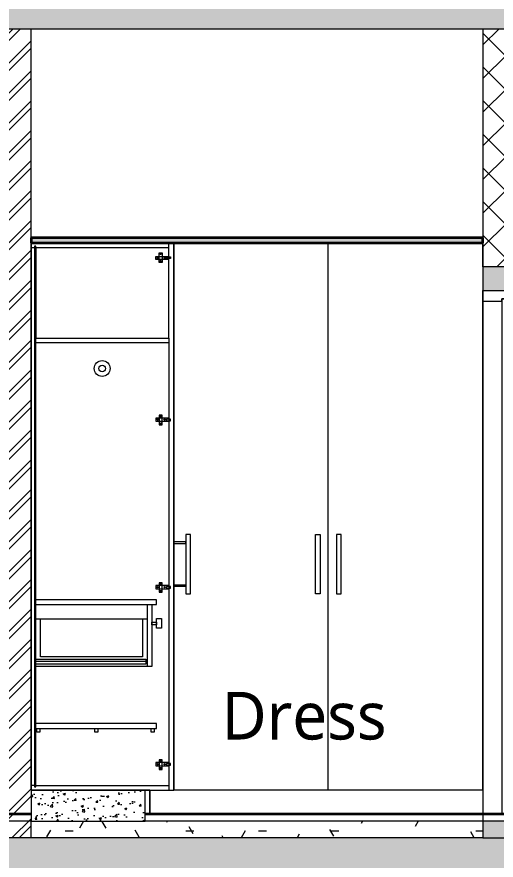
# Model space of a CAD drawing. Header units: millimetres. Extents: x -25665 to 60211, y -6376 to 13478.
# Drawn here: x 34321 to 36336, y 3856 to 7400 of the extents above; entities that cross this region are included whole.
import ezdxf

# ---------------------------------------------------------------- set-up
doc = ezdxf.new("R2010")
doc.units = ezdxf.units.MM
doc.linetypes.add('IMPORT-X-REF 1st FLOOR TO BELOW 6th FLOOR COLUMNS-R064$0$CENTER2', pattern=[5.625, 3.75, -0.625, 0.625, -0.625])
for name, color, linetype, lineweight in [('A-AREA-IDEN', 2, 'Continuous', 9), ('A-CLNG', 13, 'Continuous', 9), ('A-CLNG-PATT', 13, 'Continuous', 35), ('A-DETL', 90, 'Continuous', 9), ('A-DETL-GENF', 92, 'Continuous', 9), ('A-DETL-THIN', 151, 'Continuous', 9), ('A-DOOR', 31, 'Continuous', 9), ('A-FLOR', 192, 'Continuous', 9), ('A-FLOR-MCUT', 51, 'Continuous', 9), ('A-FLOR-PATT', 8, 'Continuous', 35), ('A-WALL', 113, 'Continuous', 9), ('A-WALL-PATT', 111, 'Continuous', 18)]:
    doc.layers.add(name, color=color, linetype=linetype, lineweight=lineweight)
doc.styles.add('Lucida Sans Unicode', font='l_10646.ttf', dxfattribs={"height": 200})

# ---------------------------------------------------------------- blocks, each defined once
blk = doc.blocks.new('Single_Flush_Door_-_Modern_12229 - TD4-882574-Section - B')
at = {"layer": 'A-DOOR', "lineweight": 18}
for p, q in [((1536.1, 6250), (1536.1, 6205)), ((1636.1, 6215), (1636.1, 6250)), ((1536.1, 6205), (1616.1, 6205)), ((1616.1, 6205), (1616.1, 6215)), ((1616.1, 6215), (1636.1, 6215)), ((1636.1, 6215), (1616.1, 6215)), ((1616.1, 6215), (1616.1, 4050)), ((1636.1, 4050), (1636.1, 6215)), ((1616.1, 4050), (1636.1, 4050))]:
    blk.add_line(p, q, dxfattribs=at)
at = {"layer": 'A-DOOR'}
blk.add_line((1536.1, 6205), (1536.1, 4050), dxfattribs=at)
blk = doc.blocks.new('wardrobe section - cooker 2d-823802-Section - B')
at = {"layer": 'A-DETL-GENF', "linetype": 'IMPORT-X-REF 1st FLOOR TO BELOW 6th FLOOR COLUMNS-R064$0$CENTER2'}
h = blk.add_hatch(dxfattribs=at)
h.set_pattern_fill('FP_32', color=256, style=0, pattern_type=2)
h.set_pattern_definition([(50, (-283.42, -6189.36), (91.0927, -7.96986), [9.525, -104.775]), (355, (-283.42, -6189.36), (-17.6222, 95.5284), [7.62, -83.82]), (100.451, (-275.83, -6190.02), (73.47134, 87.55785), [8.095, -89.045]), (46.184, (-283.42, -6163.96), (135.5398, -21.0213), [14.287, -157.162]), (96.636, (-272.13, -6165.71), (118.7007, 123.714), [12.143, -133.568]), (351.184, (-283.42, -6163.96), (118.7029, 123.713), [11.43, -125.73]), (21, (-270.72, -6170.31), (75.80726, -51.1323), [9.525, -104.775]), (326, (-270.72, -6170.31), (30.9012, 92.0939), [7.62, -83.82]), (71.451, (-264.4, -6174.57), (106.7084, 40.9602), [8.095, -89.045]), (37.5, (-283.42, -6189.36), (1.54416, 42.27754), [0, -82.804, 0, -85.09, -84.138]), (37.5, (-283.42, -6189.36), (1.54416, 42.27754), [-167.894, 0, -84.138]), (7.5, (-283.42, -6189.36), (33.40972, 50.09037), [0, -48.514, 0, -80.899, -32.068]), (7.5, (-283.42, -6189.36), (33.40972, 50.09037), [-129.413, 0, -32.068]), (327.5, (-311.742, -6189.36), (67.79551, -2.86403), [0, -31.75, 0, -99.06, -131.445]), (327.5, (-311.742, -6189.36), (67.79551, -2.86403), [-130.81, 0, -131.445]), (317.5, (-324.44, -6189.36), (74.06478, 12.71375), [0, -41.275, 0, -65.786, -93.345]), (317.5, (-324.44, -6189.36), (74.06478, 12.71375), [-107.061, 0, -93.345])])
h.paths.add_polyline_path([(116.1, 4020), (116.1, 4150), (-363.9, 4150), (-363.9, 4020), (-38.9, 4020)])
at = {"layer": 'A-DETL-GENF'}
for p, q in [((236.1, 6450), (-363.9, 6450)), ((-363.9, 6450), (-363.9, 6050)), ((216.1, 6050), (216.1, 6450)), ((236.1, 4150), (236.1, 6450)), ((-349.9, 6430), (-363.9, 6430)), ((-349.9, 6436), (-349.9, 4170)), ((-343.9, 6436), (-349.9, 6436)), ((-343.9, 6430), (-343.9, 6436)), ((-343.9, 6430), (-343.9, 6050)), ((216.1, 6430), (-343.9, 6430)), ((161.5, 6393.6), (216.1, 6393.6)), ((161.5, 6380.6), (161.5, 6393.6)), ((216.1, 6380.6), (161.5, 6380.6)), ((175.3, 6368.4), (175.3, 6408.9)), ((175.3, 6408.9), (187.4, 6408.9)), ((187.4, 6408.9), (187.4, 6368.4)), ((205.5, 6384.7), (205.5, 6391.6)), ((205.5, 6391.6), (222.7, 6391.6)), ((222.7, 6384.7), (205.5, 6384.7)), ((222.7, 6391.6), (222.7, 6384.7)), ((187.4, 6368.4), (175.3, 6368.4)), ((-363.9, 6050), (-363.9, 4150)), ((-343.9, 6050), (216.1, 6050)), ((-343.9, 4170), (-343.9, 6050)), ((-343.9, 6050), (216.1, 6050)), ((216.1, 6030), (-343.9, 6030)), ((216.1, 6050), (216.1, 4150)), ((161.5, 5714), (161.5, 5701)), ((216.1, 5714), (161.5, 5714)), ((175.3, 5726.2), (175.3, 5685.7)), ((187.4, 5726.2), (175.3, 5726.2)), ((187.4, 5685.7), (187.4, 5726.2)), ((205.5, 5709.9), (205.5, 5703)), ((222.7, 5709.9), (205.5, 5709.9)), ((222.7, 5703), (222.7, 5709.9)), ((161.5, 5701), (216.1, 5701)), ((175.3, 5685.7), (187.4, 5685.7)), ((205.5, 5703), (222.7, 5703)), ((287.1, 5225), (287.1, 4975)), ((307.1, 5225), (287.1, 5225)), ((307.1, 4975), (307.1, 5225)), ((236.1, 5193.5), (236.1, 5187.3)), ((287.1, 5193.5), (236.1, 5193.5)), ((236.1, 5187.3), (287.1, 5187.3)), ((287.1, 5187.3), (287.1, 5193.5)), ((161.5, 5009.9), (161.5, 4996.9)), ((216.1, 5009.9), (161.5, 5009.9)), ((161.5, 4996.9), (216.1, 4996.9)), ((175.3, 5022.1), (175.3, 4981.6)), ((187.4, 5022.1), (175.3, 5022.1)), ((187.4, 4981.6), (187.4, 5022.1)), ((205.5, 5005.9), (205.5, 4998.9)), ((222.7, 5005.9), (205.5, 5005.9)), ((205.5, 4998.9), (222.7, 4998.9)), ((222.7, 4998.9), (222.7, 5005.9)), ((236.1, 5012.7), (287.1, 5012.7)), ((236.1, 5006.5), (236.1, 5012.7)), ((287.1, 5006.5), (236.1, 5006.5)), ((287.1, 5012.7), (287.1, 5006.5)), ((175.3, 4981.6), (187.4, 4981.6)), ((287.1, 4975), (307.1, 4975)), ((164.3, 4950), (-343.9, 4950)), ((-343.9, 4930), (144.3, 4930)), ((124.3, 4930), (124.3, 4670)), ((144.3, 4930), (164.3, 4930)), ((144.3, 4930), (144.3, 4670)), ((164.3, 4930), (164.3, 4950)), ((-343.9, 4690.4), (-343.9, 4890.4)), ((-343.9, 4870.4), (124.3, 4870.4)), ((-323.9, 4710.4), (-323.9, 4870.4)), ((104.3, 4870.4), (104.3, 4710.4)), ((124.3, 4890.4), (124.3, 4690.4)), ((144.3, 4856.9), (163, 4856.9)), ((144.3, 4844.7), (144.3, 4856.9)), ((163, 4831.2), (163, 4871.6)), ((163, 4871.6), (184.2, 4871.6)), ((163, 4856.9), (163, 4844.7)), ((184.2, 4871.6), (184.2, 4831.2)), ((163, 4844.7), (144.3, 4844.7)), ((184.2, 4831.2), (163, 4831.2)), ((-343.9, 4679.6), (-343.9, 4701)), ((-343.9, 4701), (118.9, 4701)), ((124.3, 4690.4), (-343.9, 4690.4)), ((118.9, 4679.6), (-343.9, 4679.6)), ((104.3, 4710.4), (-323.9, 4710.4)), ((118.9, 4701), (118.9, 4679.6)), ((144.3, 4670), (-343.9, 4670)), ((164.3, 4430), (-343.9, 4430)), ((164.3, 4410), (164.3, 4430)), ((-343.9, 4410), (164.3, 4410)), ((-339.3, 4393.8), (-339.3, 4410)), ((-339.3, 4410), (-326.4, 4410)), ((-326.4, 4410), (-326.4, 4393.8)), ((-96.3, 4393.8), (-96.3, 4410)), ((-96.3, 4410), (-83.4, 4410)), ((-83.4, 4410), (-83.4, 4393.8)), ((141.3, 4393.8), (141.3, 4410)), ((141.3, 4410), (154.1, 4410)), ((154.1, 4410), (154.1, 4393.8)), ((-326.4, 4393.8), (-339.3, 4393.8)), ((-83.4, 4393.8), (-96.3, 4393.8)), ((154.1, 4393.8), (141.3, 4393.8)), ((161.5, 4265.9), (161.5, 4252.9)), ((216.1, 4265.9), (161.5, 4265.9)), ((161.5, 4252.9), (216.1, 4252.9)), ((175.3, 4278.1), (175.3, 4237.6)), ((187.4, 4278.1), (175.3, 4278.1)), ((187.4, 4237.6), (187.4, 4278.1)), ((205.5, 4261.8), (205.5, 4254.9)), ((222.7, 4261.8), (205.5, 4261.8)), ((205.5, 4254.9), (222.7, 4254.9)), ((222.7, 4254.9), (222.7, 4261.8)), ((175.3, 4237.6), (187.4, 4237.6)), ((-349.9, 4170), (-363.9, 4170)), ((-363.9, 4150), (-363.9, 4020)), ((116.1, 4150), (-363.9, 4150)), ((-363.9, 4150), (236.1, 4150)), ((-363.9, 4150), (-363.9, 4050)), ((136.1, 4150), (-363.9, 4150)), ((-349.9, 4170), (-349.9, 4164)), ((-349.9, 4164), (-343.9, 4164)), ((-343.9, 4164), (-343.9, 4170)), ((-343.9, 4170), (216.1, 4170)), ((116.1, 4020), (116.1, 4150)), ((116.1, 4150), (136.1, 4150)), ((116.1, 4050), (116.1, 4150)), ((136.1, 4150), (136.1, 4050)), ((136.1, 4050), (136.1, 4150)), ((136.1, 4050), (116.1, 4050)), ((-363.9, 4020), (116.1, 4020))]:
    blk.add_line(p, q, dxfattribs=at)
for centre, radius in [((168.3, 6387.4), 2.74), ((181.4, 6403.5), 2.74), ((197.5, 6387.4), 2.74), ((181.6, 6374), 2.74), ((-64.7, 5922.3), 33.5), ((-64.7, 5922.3), 13.6), ((168.3, 5707.3), 2.74), ((181.6, 5720.6), 2.74), ((197.5, 5707.3), 2.74), ((181.4, 5691.1), 2.74), ((168.3, 5003.2), 2.74), ((181.6, 5016.5), 2.74), ((197.5, 5003.2), 2.74), ((181.4, 4987), 2.74), ((168.3, 4259.1), 2.74), ((181.6, 4272.5), 2.74), ((197.5, 4259.1), 2.74), ((181.4, 4243), 2.74)]:
    blk.add_circle(centre, radius, dxfattribs=at)
blk = doc.blocks.new('wardrobe elevation - cooker 2d-824782-Section - B')
at = {"layer": 'A-DETL-GENF'}
for p, q in [((236.1, 6450), (1536.1, 6450)), ((236.1, 6450), (236.1, 4150)), ((236.1, 4150), (236.1, 6450)), ((886.1, 4150), (886.1, 6450)), ((1536.1, 6350), (1536.1, 6450)), ((1536.1, 6450), (1536.1, 6350)), ((1536.1, 4150), (1536.1, 6250)), ((1536.1, 6250), (1536.1, 4150)), ((832, 5225), (852, 5225)), ((832, 4975), (832, 5225)), ((852, 5225), (852, 4975)), ((920.3, 5225), (920.3, 4975)), ((940.3, 5225), (920.3, 5225)), ((940.3, 4975), (940.3, 5225)), ((852, 4975), (832, 4975)), ((920.3, 4975), (940.3, 4975)), ((1536.1, 4150), (236.1, 4150)), ((236.1, 4050), (1536.1, 4050))]:
    blk.add_line(p, q, dxfattribs=at)

msp = doc.modelspace()

# ---------------------------------------------------------------- hatches: boundary and pattern name
at = {"layer": 'A-CLNG-PATT', "lineweight": 9}
msp.add_hatch(color=256, dxfattribs=at).paths.add_polyline_path([(34620.1, 6450), (36280.3, 6450), (36280.3, 6470), (34380.3, 6470), (34380.3, 6450)])
at = {"layer": 'A-DETL-GENF'}
for points in [[(38402.3, 6850), (38480.3, 6850), (38480.3, 8750), (38280.3, 8750), (38280.3, 7550), (30967.8, 7550), (30967.8, 8150), (30667.8, 8150), (30667.8, 7550), (29967.8, 7550), (29967.8, 8150), (29667.8, 8150), (29667.8, 7550), (27705.3, 7550), (27705.3, 9350), (27505.3, 9350), (27505.3, 6850), (27705.3, 6850), (27705.3, 7350), (38230.3, 7350), (38230.3, 6850), (38280.3, 6850)], [(27636.2, 1780), (27705.3, 1780), (27705.3, 2320), (29041.6, 2320), (31901.6, 3750), (38230.3, 3750), (38230.3, 3250), (38480.3, 3250), (38480.3, 3950), (31670.3, 3950), (31670.3, 3830), (31370.3, 3830), (31370.3, 3680), (31070.3, 3680), (31070.3, 3530), (30770.3, 3530), (30770.3, 3380), (30470.3, 3380), (30470.3, 3230), (30170.3, 3230), (30170.3, 3080), (29870.3, 3080), (29870.3, 2930), (29570.3, 2930), (29570.3, 2780), (29270.3, 2780), (29270.3, 2630), (28970.3, 2630), (28970.3, 2480), (27505.3, 2480), (27505.3, 1780)]]:
    msp.add_hatch(color=253, dxfattribs=at).paths.add_polyline_path(points)
h = msp.add_hatch(color=9, dxfattribs=at)
h.paths.add_polyline_path([(36380.3, 3950), (36380.3, 4020), (36280.3, 4020), (36280.3, 3950)])
h.paths.add_polyline_path([(36313, 6250), (36380.3, 6250), (36380.3, 6350), (36280.3, 6350), (36280.8, 6250)])
at = {"layer": 'A-FLOR-PATT', "lineweight": 9}
h = msp.add_hatch(dxfattribs=at)
h.set_pattern_fill('FP_23', color=256, style=0, pattern_type=2)
h.set_pattern_definition([(0, (33405.6, 4690), (406.4, 101.6), [33.528, -271.272, 33.528, -271.272, -1625.6]), (0, (33405.6, 4690), (406.4, 101.6), [-609.6, 33.528, -576.072, 33.528, -271.272, -711.2]), (0, (33405.6, 4690), (406.4, 101.6), [-1524, 33.528, -169.672, 33.528, -474.472]), (120, (33558, 4740.8), (-291.1882, 301.1527), [33.528, -271.272, 33.528, -271.272, -1625.6]), (120, (33558, 4740.8), (-291.1882, 301.1527), [-609.6, 33.528, -576.072, 33.528, -271.272, -711.2]), (120, (33558, 4740.8), (-291.1882, 301.1527), [-1524, 33.528, -169.672, 33.528, -474.472]), (240, (33608.8, 4944), (-115.2118, -402.7527), [33.528, -271.272, 33.528, -271.272, -1625.6]), (240, (33608.8, 4944), (-115.2118, -402.7527), [-609.6, 33.528, -576.072, 33.528, -271.272, -711.2]), (240, (33608.8, 4944), (-115.2118, -402.7527), [-1524, 33.528, -169.672, 33.528, -474.472])])
h.paths.add_polyline_path([(31905.3, 3950), (34180.3, 3950), (34180.3, 4020), (31905.3, 4020), (31905.3, 3970.3)])
h.paths.add_polyline_path([(37353, 3950), (38230.3, 3950), (38230.3, 4020), (36380.3, 4020), (36380.3, 3950), (37049.3, 3950)])
h.paths.add_polyline_path([(34380.3, 3950), (36280.3, 3950), (36280.3, 4020), (34380.3, 4020)])
at = {"layer": 'A-WALL-PATT', "lineweight": 9}
h = msp.add_hatch(dxfattribs=at)
h.set_pattern_fill('FP_21', color=256, style=0, pattern_type=2)
h.set_pattern_definition([(45, (33405.6, 4690), (-62.8618, 62.8618), []), (45, (33405.6, 4785.25), (-62.8618, 62.8618), [])])
h.paths.add_polyline_path([(34380.3, 3950), (34380.3, 7350), (34180.3, 7350), (34180.3, 3950), (34316.5, 3950)])
h = msp.add_hatch(dxfattribs=at)
h.set_pattern_fill('FP_24', color=256, style=0, pattern_type=2)
h.set_pattern_definition([(45, (33405.6, 4690), (-70.7107, 70.7107), []), (135, (33405.6, 4690), (-70.7107, -70.7107), [])])
h.paths.add_polyline_path([(36280.3, 6350), (36380.3, 6350), (36380.3, 7350), (36280.3, 7350), (36280.3, 6425)])

# ---------------------------------------------------------------- linework, layer by layer
at = {"layer": 'A-CLNG', "lineweight": 35}
for p, q in [((36280.3, 6471), (34380.3, 6471)), ((34380.3, 6471), (34380.3, 6450)), ((34380.3, 6450), (36280.3, 6450)), ((36280.3, 6450), (36280.3, 6471))]:
    msp.add_line(p, q, dxfattribs=at)
at = {"layer": 'A-CLNG'}
msp.add_line((36280.3, 6470), (34380.3, 6470), dxfattribs=at)
at = {"layer": 'A-DETL'}
for p, q in [((34180.3, 4050), (34380.3, 4050)), ((34380.3, 4020), (34180.3, 4020))]:
    msp.add_line(p, q, dxfattribs=at)
at = {"layer": 'A-DETL-THIN'}
for p, q in [((27705.3, 7350), (38230.3, 7350)), ((36380.3, 6350), (36280.3, 6350)), ((36280.3, 6350), (36280.3, 6250)), ((36280.3, 6250), (36380.3, 6250)), ((36380.3, 4020), (36280.3, 4020)), ((36280.3, 4020), (36280.3, 3950)), ((36280.3, 3950), (31670.3, 3950)), ((36280.3, 3950), (36380.3, 3950))]:
    msp.add_line(p, q, dxfattribs=at)
at = {"layer": 'A-FLOR', "lineweight": 35}
for p, q in [((34380.3, 4050), (34180.3, 4050)), ((38230.3, 4050), (34860.3, 4050))]:
    msp.add_line(p, q, dxfattribs=at)
at = {"layer": 'A-FLOR-MCUT'}
for p, q in [((34380.3, 4020), (31905.3, 4020)), ((36280.3, 4020), (34860.3, 4020))]:
    msp.add_line(p, q, dxfattribs=at)
at = {"layer": 'A-WALL', "lineweight": 18}
for p, q in [((34380.3, 4150), (34380.3, 7350)), ((36280.3, 7350), (36280.3, 6350)), ((36280.3, 4050), (36280.3, 4020)), ((34380.3, 3950), (34380.3, 4020))]:
    msp.add_line(p, q, dxfattribs=at)

# ---------------------------------------------------------------- block references
at = {"layer": 'A-DETL-GENF'}
for name in ['wardrobe section - cooker 2d-823802-Section - B', 'wardrobe elevation - cooker 2d-824782-Section - B']:
    msp.add_blockref(name, (34744.2, 0), dxfattribs=at)
at = {"layer": 'A-DOOR'}
msp.add_blockref('Single_Flush_Door_-_Modern_12229 - TD4-882574-Section - B', (34744.2, 0), dxfattribs=at)

# ---------------------------------------------------------------- texts
at = {"layer": 'A-AREA-IDEN', "insert": (35181.1, 4563), "char_height": 200, "width": 945.991, "attachment_point": 1, "style": 'Lucida Sans Unicode'}
msp.add_mtext('Dress', dxfattribs=at)

doc.saveas('drawing.dxf')
